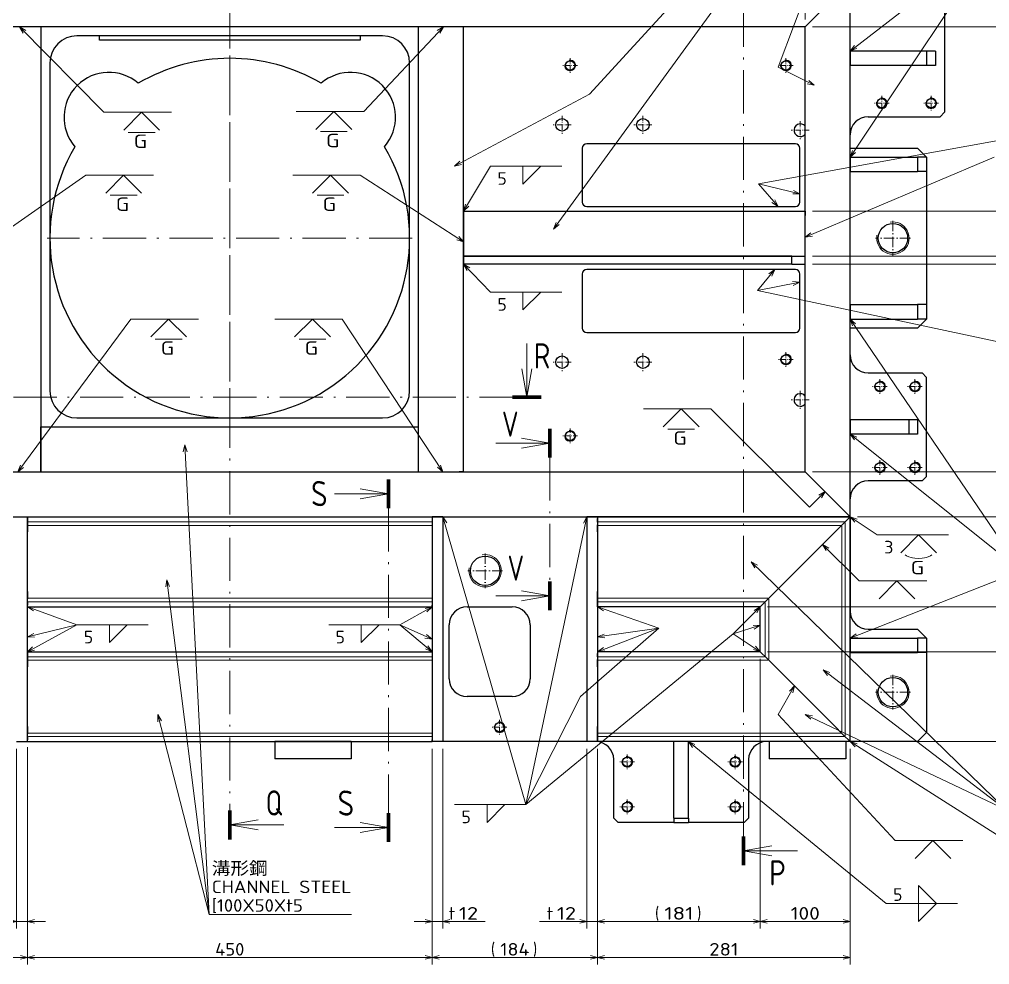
# Model space of a CAD drawing. Extents: x 0 to 1248, y -10 to 833.
# Drawn here: x 552 to 821.7, y 390.6 to 653.4 of the extents above; entities that cross this region are included whole.
import ezdxf
from ezdxf.enums import TextEntityAlignment as Align

# ---------------------------------------------------------------- set-up
doc = ezdxf.new("R2010")
doc.units = 0
doc.linetypes.add('DASHDOT', pattern=[18.5, 12, -3, 0.5, -3])
doc.layers.get('0').update_dxf_attribs({"lineweight": 13})
doc.styles.get("Standard").update_dxf_attribs({"font": 'isocp.shx'})
doc.dimstyles.get("Standard").update_dxf_attribs({"dimtxt": 2.5, "dimasz": 2.5, "dimexe": 1.25, "dimexo": 0.625, "dimtad": 1, "dimcen": 2.5, "dimadec": 0, "dimazin": 0, "dimtfac": 1, "dimtmove": 0, "dimatfit": 0, "dimfxl": 1, "dimarcsym": 0})

# ---------------------------------------------------------------- blocks, each defined once
blk = doc.blocks.new('*D9')
at = {"color": 7, "lineweight": 13}
for p, q in [((809.954529, 663.839461), (862.454529, 663.839461)), ((860.454529, 651.339461), (860.454529, 663.839461)), ((772.454529, 651.339461), (862.454529, 651.339461))]:
    blk.add_line(p, q, dxfattribs=at)
for points in [[(860.972168, 661.907607), (860.454529, 663.839461), (859.93689, 661.907607)], [(859.93689, 653.271312), (860.454529, 651.339461), (860.972168, 653.271312)]]:
    blk.add_lwpolyline(points, dxfattribs=at)
at = {"color": 7, "lineweight": 13, "width": 0.868247}
blk.add_text('50', height=3.5, rotation=90, dxfattribs=at).set_placement((859.954529, 654.912368), (859.954529, 660.266555), align=Align.FIT)
blk = doc.blocks.new('*D10')
at = {"color": 7, "lineweight": 13}
for p, q in [((772.454529, 651.339461), (862.454529, 651.339461)), ((860.454529, 527.589461), (860.454529, 651.339461)), ((772.454529, 527.589461), (862.454529, 527.589461))]:
    blk.add_line(p, q, dxfattribs=at)
for points in [[(860.972168, 649.407611), (860.454529, 651.339461), (859.93689, 649.407611)], [(859.93689, 529.521312), (860.454529, 527.589461), (860.972168, 529.521312)]]:
    blk.add_lwpolyline(points, dxfattribs=at)
for s, p in [(')', (859.954529, 594.523854)), ('(', (859.954529, 582.827033))]:
    blk.add_text(s, height=3.5, rotation=90.000003, dxfattribs=at).set_placement(p)
at = {"color": 7, "lineweight": 13, "width": 0.854609}
blk.add_text('495', height=3.5, rotation=90, dxfattribs=at).set_placement((859.954529, 585.405068), (859.954529, 593.523854), align=Align.FIT)
blk = doc.blocks.new('*D11')
at = {"color": 7, "lineweight": 13}
for p, q in [((772.454529, 527.589461), (862.454529, 527.589461)), ((860.454529, 515.089461), (860.454529, 527.589461)), ((784.954529, 515.089461), (862.454529, 515.089461))]:
    blk.add_line(p, q, dxfattribs=at)
for points in [[(860.972168, 525.657607), (860.454529, 527.589461), (859.93689, 525.657607)], [(859.93689, 517.021316), (860.454529, 515.089461), (860.972168, 517.021316)]]:
    blk.add_lwpolyline(points, dxfattribs=at)
at = {"color": 7, "lineweight": 13, "width": 0.868247}
blk.add_text('50', height=3.5, rotation=90, dxfattribs=at).set_placement((859.954529, 518.662368), (859.954529, 524.016555), align=Align.FIT)
blk = doc.blocks.new('*D12')
at = {"color": 7, "lineweight": 13}
for p, q in [((784.954529, 515.089461), (862.454529, 515.089461)), ((860.454529, 490.089461), (860.454529, 515.089461)), ((759.954529, 490.089461), (862.454529, 490.089461))]:
    blk.add_line(p, q, dxfattribs=at)
for points in [[(860.972168, 513.157607), (860.454529, 515.089461), (859.93689, 513.157607)], [(859.93689, 492.021316), (860.454529, 490.089461), (860.972168, 492.021316)]]:
    blk.add_lwpolyline(points, dxfattribs=at)
at = {"color": 7, "lineweight": 13, "width": 0.854609}
blk.add_text('100', height=3.5, rotation=90, dxfattribs=at).set_placement((859.954529, 498.530066), (859.954529, 506.648856), align=Align.FIT)
blk = doc.blocks.new('*D13')
at = {"color": 7, "lineweight": 13}
for p, q in [((860.454529, 472.589461), (860.454529, 495.089461)), ((759.954529, 490.089461), (862.454529, 490.089461)), ((759.954529, 477.589461), (862.454529, 477.589461))]:
    blk.add_line(p, q, dxfattribs=at)
for points in [[(859.93689, 492.021316), (860.454529, 490.089461), (860.972168, 492.021316)], [(860.972168, 475.657607), (860.454529, 477.589461), (859.93689, 475.657607)]]:
    blk.add_lwpolyline(points, dxfattribs=at)
for s, p in [(')', (859.954529, 487.620254)), ('(', (859.954529, 478.688033))]:
    blk.add_text(s, height=3.5, rotation=90.000003, dxfattribs=at).set_placement(p)
at = {"color": 7, "lineweight": 13, "width": 0.868247}
blk.add_text('50', height=3.5, rotation=90, dxfattribs=at).set_placement((859.954529, 481.266067), (859.954529, 486.620254), align=Align.FIT)
blk = doc.blocks.new('*D14')
at = {"color": 7, "lineweight": 13}
for p, q in [((759.954529, 477.589461), (862.454529, 477.589461)), ((860.454529, 452.589461), (860.454529, 477.589461)), ((784.954529, 452.589461), (862.454529, 452.589461))]:
    blk.add_line(p, q, dxfattribs=at)
for points in [[(860.972168, 475.657607), (860.454529, 477.589461), (859.93689, 475.657607)], [(859.93689, 454.521316), (860.454529, 452.589461), (860.972168, 454.521316)]]:
    blk.add_lwpolyline(points, dxfattribs=at)
at = {"color": 7, "lineweight": 13, "width": 0.854609}
blk.add_text('100', height=3.5, rotation=90, dxfattribs=at).set_placement((859.954529, 461.030074), (859.954529, 469.148856), align=Align.FIT)
blk = doc.blocks.new('*D16')
at = {"color": 7, "lineweight": 13}
for p, q in [((450.454529, 653.339461), (450.454529, 784.589461)), ((450.454529, 782.589461), (770.454529, 782.589461)), ((770.454529, 653.339461), (770.454529, 784.589461))]:
    blk.add_line(p, q, dxfattribs=at)
for points in [[(452.386383, 783.1071), (450.454529, 782.589461), (452.386383, 782.071822)], [(768.522675, 782.071822), (770.454529, 782.589461), (768.522675, 783.1071)]]:
    blk.add_lwpolyline(points, dxfattribs=at)
for s, p in [('(', (602.434804, 783.089461)), (')', (616.896219, 783.089461))]:
    blk.add_text(s, height=3.5, dxfattribs=at).set_placement(p)
at = {"color": 7, "lineweight": 13, "width": 0.848056}
blk.add_text('1280', height=3.5, dxfattribs=at).set_placement((605.012838, 783.089461), (615.896219, 783.089461), align=Align.FIT)
blk = doc.blocks.new('*D17')
at = {"color": 7, "lineweight": 13}
for p, q in [((770.454529, 653.339461), (770.454529, 784.589461)), ((770.454529, 782.589461), (782.954529, 782.589461)), ((782.954529, 665.839461), (782.954529, 784.589461))]:
    blk.add_line(p, q, dxfattribs=at)
for points in [[(772.386383, 783.1071), (770.454529, 782.589461), (772.386383, 782.071822)], [(781.022675, 782.071822), (782.954529, 782.589461), (781.022675, 783.1071)]]:
    blk.add_lwpolyline(points, dxfattribs=at)
at = {"color": 7, "lineweight": 13, "width": 0.868247}
blk.add_text('50', height=3.5, dxfattribs=at).set_placement((774.027435, 783.089461), (779.381622, 783.089461), align=Align.FIT)
blk = doc.blocks.new('*D18')
at = {"color": 7, "lineweight": 13}
for p, q in [((784.954529, 663.839461), (852.454529, 663.839461)), ((850.454529, 600.089461), (850.454529, 663.839461)), ((772.454529, 600.089461), (852.454529, 600.089461))]:
    blk.add_line(p, q, dxfattribs=at)
for points in [[(850.972168, 661.907607), (850.454529, 663.839461), (849.93689, 661.907607)], [(849.93689, 602.021313), (850.454529, 600.089461), (850.972168, 602.021313)]]:
    blk.add_lwpolyline(points, dxfattribs=at)
for s, p in [(')', (849.954529, 640.130179)), ('(', (849.954529, 628.433356))]:
    blk.add_text(s, height=3.5, rotation=90.000003, dxfattribs=at).set_placement(p)
at = {"color": 7, "lineweight": 13, "width": 0.854609}
blk.add_text('255', height=3.5, rotation=90, dxfattribs=at).set_placement((849.954529, 631.01139), (849.954529, 639.130179), align=Align.FIT)
blk = doc.blocks.new('*D19')
at = {"color": 7, "lineweight": 13}
for p, q in [((772.454529, 600.089461), (852.454529, 600.089461)), ((850.454529, 587.589461), (850.454529, 600.089461)), ((772.454529, 587.589461), (852.454529, 587.589461))]:
    blk.add_line(p, q, dxfattribs=at)
for points in [[(850.972168, 598.157609), (850.454529, 600.089461), (849.93689, 598.157609)], [(849.93689, 589.521313), (850.454529, 587.589461), (850.972168, 589.521313)]]:
    blk.add_lwpolyline(points, dxfattribs=at)
at = {"color": 7, "lineweight": 13, "width": 0.868247}
blk.add_text('50', height=3.5, rotation=90, dxfattribs=at).set_placement((849.954529, 591.162366), (849.954529, 596.516557), align=Align.FIT)
blk = doc.blocks.new('*D20')
at = {"color": 7, "lineweight": 13}
for p, q in [((772.454529, 587.589461), (852.454529, 587.589461)), ((850.454529, 515.089461), (850.454529, 587.589461)), ((784.954529, 515.089461), (852.454529, 515.089461))]:
    blk.add_line(p, q, dxfattribs=at)
for points in [[(850.972168, 585.657609), (850.454529, 587.589461), (849.93689, 585.657609)], [(849.93689, 517.021316), (850.454529, 515.089461), (850.972168, 517.021316)]]:
    blk.add_lwpolyline(points, dxfattribs=at)
at = {"color": 7, "lineweight": 13, "width": 0.854609}
blk.add_text('290', height=3.5, rotation=90, dxfattribs=at).set_placement((849.954529, 547.280066), (849.954529, 555.398856), align=Align.FIT)
blk = doc.blocks.new('*D21')
at = {"color": 7, "lineweight": 13}
for p, q in [((840.454529, 574.885598), (840.454529, 592.589461)), ((772.454529, 587.589461), (842.454529, 587.589461)), ((772.454529, 585.339461), (842.454529, 585.339461))]:
    blk.add_line(p, q, dxfattribs=at)
for points in [[(839.93689, 589.521313), (840.454529, 587.589461), (840.972168, 589.521313)], [(840.972168, 583.40761), (840.454529, 585.339461), (839.93689, 583.40761)]]:
    blk.add_lwpolyline(points, dxfattribs=at)
for s, width, p, p2 in [('9', 0.971098, (839.954529, 579.706407), (839.954529, 582.296002)), ('t', 1.092485, (839.954529, 576.885598), (839.954529, 578.706407))]:
    blk.add_text(s, height=3.5, rotation=90, dxfattribs=dict(at, width=width)).set_placement(p, p2, align=Align.FIT)
blk = doc.blocks.new('*D27')
at = {"color": 7, "lineweight": 13}
for p, q in [((508.204529, 450.589461), (508.204529, 390.589461)), ((554.204529, 450.589461), (554.204529, 390.589461)), ((508.204529, 392.589461), (554.204529, 392.589461))]:
    blk.add_line(p, q, dxfattribs=at)
for points in [[(510.136383, 393.1071), (508.204529, 392.589461), (510.136383, 392.071822)], [(552.272678, 392.071822), (554.204529, 392.589461), (552.272678, 393.1071)]]:
    blk.add_lwpolyline(points, dxfattribs=at)
at = {"color": 7, "lineweight": 13, "width": 0.839875}
blk.add_text('184', height=3.5, dxfattribs=at).set_placement((527.145134, 393.089461), (535.263924, 393.089461), align=Align.FIT)
blk = doc.blocks.new('*D28')
at = {"color": 7, "lineweight": 13}
for p, q in [((554.204529, 450.589461), (554.204529, 390.589461)), ((666.704529, 450.589461), (666.704529, 390.589461)), ((554.204529, 392.589461), (666.704529, 392.589461))]:
    blk.add_line(p, q, dxfattribs=at)
for points in [[(556.136379, 393.1071), (554.204529, 392.589461), (556.136379, 392.071822)], [(664.772678, 392.071822), (666.704529, 392.589461), (664.772678, 393.1071)]]:
    blk.add_lwpolyline(points, dxfattribs=at)
at = {"color": 7, "lineweight": 13, "width": 0.854609}
blk.add_text('450', height=3.5, dxfattribs=at).set_placement((606.395136, 393.089461), (614.513922, 393.089461), align=Align.FIT)
blk = doc.blocks.new('*D29')
at = {"color": 7, "lineweight": 13}
for p, q in [((666.704529, 450.589461), (666.704529, 390.589461)), ((712.704529, 450.589461), (712.704529, 390.589461)), ((666.704529, 392.589461), (712.704529, 392.589461))]:
    blk.add_line(p, q, dxfattribs=at)
for points in [[(668.636379, 393.1071), (666.704529, 392.589461), (668.636379, 392.071822)], [(710.772675, 392.071822), (712.704529, 392.589461), (710.772675, 393.1071)]]:
    blk.add_lwpolyline(points, dxfattribs=at)
for s, p in [('(', (683.067101, 393.089461)), (')', (694.763924, 393.089461))]:
    blk.add_text(s, height=3.5, dxfattribs=at).set_placement(p)
at = {"color": 7, "lineweight": 13, "width": 0.839875}
blk.add_text('184', height=3.5, dxfattribs=at).set_placement((685.645134, 393.089461), (693.763924, 393.089461), align=Align.FIT)
blk = doc.blocks.new('*D30')
at = {"color": 7, "lineweight": 13}
for p, q in [((712.704529, 450.589461), (712.704529, 390.589461)), ((782.954529, 450.589461), (782.954529, 390.589461)), ((712.704529, 392.589461), (782.954529, 392.589461))]:
    blk.add_line(p, q, dxfattribs=at)
for points in [[(714.636383, 393.1071), (712.704529, 392.589461), (714.636383, 392.071822)], [(781.022675, 392.071822), (782.954529, 392.589461), (781.022675, 393.1071)]]:
    blk.add_lwpolyline(points, dxfattribs=at)
at = {"color": 7, "lineweight": 13, "width": 0.95515}
blk.add_text('281', height=3.5, dxfattribs=at).set_placement((743.770142, 393.089461), (751.888916, 393.089461), align=Align.FIT)
blk = doc.blocks.new('*D33')
at = {"color": 7, "lineweight": 13}
for p, q in [((757.954529, 475.589461), (757.954529, 400.589461)), ((782.954529, 450.589461), (782.954529, 400.589461)), ((757.954529, 402.589461), (782.954529, 402.589461))]:
    blk.add_line(p, q, dxfattribs=at)
for points in [[(759.886383, 403.1071), (757.954529, 402.589461), (759.886383, 402.071822)], [(781.022675, 402.071822), (782.954529, 402.589461), (781.022675, 403.1071)]]:
    blk.add_lwpolyline(points, dxfattribs=at)
at = {"color": 7, "lineweight": 13, "width": 0.854608}
blk.add_text('100', height=3.5, dxfattribs=at).set_placement((766.395142, 403.089461), (774.513916, 403.089461), align=Align.FIT)
blk = doc.blocks.new('*D34')
at = {"color": 7, "lineweight": 13}
for p, q in [((757.954529, 475.589461), (757.954529, 400.589461)), ((712.704529, 450.589461), (712.704529, 400.589461)), ((712.704529, 402.589461), (757.954529, 402.589461))]:
    blk.add_line(p, q, dxfattribs=at)
for points in [[(714.636383, 403.1071), (712.704529, 402.589461), (714.636383, 402.071822)], [(756.022675, 402.071822), (757.954529, 402.589461), (756.022675, 403.1071)]]:
    blk.add_lwpolyline(points, dxfattribs=at)
for s, p in [('(', (728.692101, 403.089461)), (')', (740.388916, 403.089461))]:
    blk.add_text(s, height=3.5, dxfattribs=at).set_placement(p)
at = {"color": 7, "lineweight": 13, "width": 0.955151}
blk.add_text('181', height=3.5, dxfattribs=at).set_placement((731.270134, 403.089461), (739.388916, 403.089461), align=Align.FIT)
blk = doc.blocks.new('*D36')
at = {"color": 7, "lineweight": 13}
for p, q in [((551.204529, 450.589461), (551.204529, 400.589461)), ((554.204529, 451.055999), (554.204529, 400.589461)), ((537.454048, 402.589461), (559.204529, 402.589461))]:
    blk.add_line(p, q, dxfattribs=at)
for points in [[(549.272678, 402.071822), (551.204529, 402.589461), (549.272678, 403.1071)], [(556.136379, 403.1071), (554.204529, 402.589461), (556.136379, 402.071822)]]:
    blk.add_lwpolyline(points, dxfattribs=at)
for s, width, p, p2 in [('t', 1.09249, (539.454048, 403.089461), (541.274864, 403.089461)), ('12', 0.868247, (542.274857, 403.089461), (547.629044, 403.089461))]:
    blk.add_text(s, height=3.5, dxfattribs=dict(at, width=width)).set_placement(p, p2, align=Align.FIT)
blk = doc.blocks.new('*D37')
at = {"color": 7, "lineweight": 13}
for p, q in [((666.704529, 450.589461), (666.704529, 400.589461)), ((669.704529, 450.589461), (669.704529, 400.589461)), ((661.704529, 402.589461), (681.492722, 402.589461))]:
    blk.add_line(p, q, dxfattribs=at)
for points in [[(664.772678, 402.071822), (666.704529, 402.589461), (664.772678, 403.1071)], [(671.636379, 403.1071), (669.704529, 402.589461), (671.636379, 402.071822)]]:
    blk.add_lwpolyline(points, dxfattribs=at)
for s, width, p, p2 in [('t', 1.092485, (671.317722, 403.089461), (673.138531, 403.089461)), ('12', 0.868247, (674.138535, 403.089461), (679.492722, 403.089461))]:
    blk.add_text(s, height=3.5, dxfattribs=dict(at, width=width)).set_placement(p, p2, align=Align.FIT)
blk = doc.blocks.new('*D38')
at = {"color": 7, "lineweight": 13}
for p, q in [((709.704529, 450.589461), (709.704529, 400.589461)), ((712.704529, 450.589461), (712.704529, 400.589461)), ((696.555122, 402.589461), (717.704529, 402.589461))]:
    blk.add_line(p, q, dxfattribs=at)
for points in [[(707.772675, 402.071822), (709.704529, 402.589461), (707.772675, 403.1071)], [(714.636383, 403.1071), (712.704529, 402.589461), (714.636383, 402.071822)]]:
    blk.add_lwpolyline(points, dxfattribs=at)
for s, width, p, p2 in [('t', 1.09249, (698.555122, 403.089461), (700.375938, 403.089461)), ('12', 0.868247, (701.375931, 403.089461), (706.730118, 403.089461))]:
    blk.add_text(s, height=3.5, dxfattribs=dict(at, width=width)).set_placement(p, p2, align=Align.FIT)

msp = doc.modelspace()

# ---------------------------------------------------------------- linework, layer by layer
at = {"color": 7, "linetype": 'DASHDOT', "lineweight": 13}
for p, q in [((610.4545, 694.2651), (610.4545, 433.4154)), ((753.3231, 694.7618), (753.3231, 426.224)), ((610.4545, 643.3395), (610.4545, 541.8395)), ((661.2045, 592.5895), (559.7045, 592.5895)), ((531.8513, 548.3235), (689.0163, 548.3235)), ((699.4163, 531.6047), (699.4163, 497.1253)), ((654.5948, 517.4727), (654.5948, 432.6829))]:
    msp.add_line(p, q, dxfattribs=at)
at = {"color": 7, "lineweight": 13}
for p, q in [((782.9545, 644.5895), (823.3387, 675.7966)), ((782.9545, 615.0895), (823.3387, 675.7966)), ((551.9856, 651.3395), (575.4545, 627.5895)), ((669.8401, 651.3395), (647.6842, 627.7991)), ((575.4545, 627.5895), (594.2362, 627.5895)), ((628.9025, 627.7991), (647.6842, 627.7991)), ((770.4545, 592.8134), (822.9545, 615.0895)), ((675.4545, 600.0895), (682.9545, 612.5895)), ((682.9545, 612.5895), (702.7477, 612.5895)), ((545.4545, 592.6387), (570.4545, 610.0895)), ((570.4545, 610.0895), (589.2362, 610.0895)), ((627.9545, 610.0895), (646.7362, 610.0895)), ((675.4545, 591.5416), (646.7362, 610.0895)), ((762.8957, 601.3395), (757.4538, 607.7112)), ((675.4545, 585.3395), (682.9545, 577.5895)), ((768.9545, 580.3733), (757.1865, 577.9891)), ((682.9545, 577.5895), (702.7477, 577.5895)), ((551.5162, 527.5895), (582.9545, 570.0895)), ((582.9545, 570.0895), (601.7362, 570.0895)), ((622.9545, 570.0895), (641.7362, 570.0895)), ((669.7009, 527.5895), (641.7362, 570.0895)), ((782.9545, 570.0895), (830.4545, 500.0895)), ((693.0163, 548.3235), (693.0163, 563.3235)), ((725.4545, 545.0895), (744.2362, 545.0895)), ((782.9545, 538.0895), (830.4545, 500.0895)), ((699.4163, 535.6047), (684.4163, 535.6047)), ((654.5948, 521.4727), (639.5948, 521.4727)), ((554.4545, 513.7066), (666.7045, 513.7066)), ((554.4545, 512.7223), (666.7045, 512.7223)), ((669.7321, 515.0895), (692.7477, 435.0895)), ((709.7393, 515.0895), (692.7477, 435.0895)), ((781.3217, 513.7066), (712.9545, 513.7066)), ((780.3374, 512.7223), (712.9545, 512.7223)), ((781.5717, 454.2223), (781.5717, 513.4566)), ((782.9545, 515.0895), (790.4545, 510.0895)), ((780.5874, 455.2066), (780.5874, 512.4723)), ((790.4545, 510.0895), (810.2477, 510.0895)), ((775.2883, 507.4232), (785.4545, 497.2569)), ((782.9545, 481.3545), (830.4545, 500.0895)), ((785.4545, 497.2569), (804.2362, 497.2569)), ((554.4545, 492.4566), (666.7045, 492.4566)), ((554.4545, 491.4723), (666.7045, 491.4723)), ((699.4163, 493.1253), (684.4163, 493.1253)), ((760.0717, 492.4566), (712.9545, 492.4566)), ((759.0874, 491.4723), (712.9545, 491.4723)), ((759.3374, 476.4566), (759.3374, 491.2223)), ((760.3217, 475.4723), (760.3217, 492.2066)), ((554.2045, 490.0895), (567.9545, 485.0895)), ((666.7045, 490.0895), (657.7477, 485.0895)), ((757.9545, 490.0895), (750.4545, 482.5895)), ((554.2045, 477.5895), (567.9545, 485.0895)), ((554.2045, 481.7123), (567.9545, 485.0895)), ((567.9545, 485.0895), (587.7477, 485.0895)), ((637.9545, 485.0895), (657.7477, 485.0895)), ((666.7045, 477.5895), (657.7477, 485.0895)), ((666.7045, 481.0754), (657.7477, 485.0895)), ((712.7045, 477.5895), (729.7247, 484.1119)), ((712.7045, 481.6848), (729.7247, 484.1119)), ((757.9545, 477.5895), (750.4545, 482.5895)), ((554.4545, 476.2066), (666.7045, 476.2066)), ((554.4545, 475.2223), (666.7045, 475.2223)), ((759.0874, 476.2066), (712.9545, 476.2066)), ((760.0717, 475.2223), (712.9545, 475.2223)), ((554.4545, 454.9566), (666.7045, 454.9566)), ((554.4545, 453.9723), (666.7045, 453.9723)), ((780.3374, 454.9566), (712.9545, 454.9566)), ((781.3217, 453.9723), (712.9545, 453.9723)), ((737.9545, 452.5895), (792.9545, 407.5895)), ((782.9545, 452.5895), (837.9545, 417.5895)), ((672.9545, 435.0895), (692.7477, 435.0895)), ((610.4545, 429.4154), (625.4545, 429.4154)), ((654.5948, 428.6829), (639.5948, 428.6829)), ((795.4545, 425.0895), (814.2362, 425.0895)), ((753.3231, 422.224), (768.3231, 422.224)), ((792.9545, 407.5895), (812.7477, 407.5895))]:
    msp.add_line(p, q, dxfattribs=at)
at = {"color": 7, "lineweight": 25}
for p, q in [((782.9545, 663.8395), (770.4545, 651.3395)), ((782.9545, 663.8395), (770.4545, 651.3395)), ((782.9545, 515.0895), (782.9545, 663.8395)), ((809.2045, 662.5895), (809.2045, 627.5895)), ((770.4545, 651.3395), (450.4545, 651.3395)), ((557.9545, 651.3395), (546.7045, 651.3395)), ((557.9545, 651.3395), (557.9545, 527.5895)), ((662.9545, 527.5895), (662.9545, 651.3395)), ((674.2045, 651.3395), (662.9545, 651.3395)), ((675.4545, 651.3395), (674.2045, 651.3395)), ((675.4545, 527.5895), (675.4545, 651.3395)), ((770.4545, 527.5895), (770.4545, 651.3395)), ((652.9545, 648.8395), (567.9545, 648.8395)), ((574.2045, 647.5895), (574.2045, 648.8394)), ((646.7045, 647.5895), (574.2045, 647.5895)), ((646.7045, 648.8394), (646.7045, 647.5895)), ((782.9545, 644.5895), (782.9545, 640.5895)), ((804.2045, 644.5895), (782.9545, 644.5895)), ((804.2045, 644.5895), (804.2045, 640.5895)), ((806.7045, 644.5895), (804.2045, 644.5895)), ((806.7045, 644.5895), (806.7045, 640.5895)), ((560.4545, 641.3395), (560.4545, 550.0895)), ((660.4545, 550.0895), (660.4545, 641.3395)), ((804.2045, 640.5895), (782.9545, 640.5895)), ((806.7045, 640.5895), (804.2045, 640.5895)), ((787.9545, 626.3395), (807.9545, 626.3395)), ((809.2045, 627.5895), (807.9545, 626.3395)), ((782.9545, 617.5895), (782.9545, 621.3395)), ((767.7045, 618.8395), (709.7045, 618.8395)), ((708.4545, 617.5895), (708.4545, 602.5895)), ((768.9545, 602.5895), (768.9545, 617.5895)), ((782.9545, 615.0895), (782.9545, 617.5895)), ((782.9545, 617.5895), (801.7045, 617.5895)), ((782.9545, 615.0895), (782.9545, 611.0895)), ((782.9545, 615.0895), (801.7045, 615.0895)), ((804.2045, 615.0895), (801.7045, 617.5895)), ((801.7045, 615.0895), (801.7045, 611.0895)), ((804.2045, 615.0895), (801.7045, 615.0895)), ((804.2045, 615.0895), (804.2045, 611.0895)), ((804.2045, 615.0895), (804.2045, 570.0895)), ((782.9545, 611.0895), (801.7045, 611.0895)), ((782.9545, 574.0895), (782.9545, 611.0895)), ((804.2045, 611.0895), (801.7045, 611.0895)), ((675.4545, 600.0895), (675.4545, 587.5895)), ((675.4545, 600.0895), (770.4545, 600.0895)), ((709.7045, 601.3395), (767.7045, 601.3395)), ((770.4545, 600.0895), (770.4545, 598.8395)), ((770.4545, 587.5895), (770.4545, 598.8395)), ((675.4545, 587.5895), (770.4545, 587.5895)), ((766.7045, 587.5895), (675.4545, 587.5895)), ((675.4545, 587.5895), (675.4545, 585.3395)), ((766.7045, 585.3395), (675.4545, 585.3395)), ((766.7045, 585.3395), (766.7045, 587.5895)), ((766.7045, 585.3395), (770.4545, 585.3395)), ((767.7045, 583.8395), (709.7045, 583.8395)), ((708.4545, 582.5895), (708.4545, 567.5895)), ((768.9545, 567.5895), (768.9545, 582.5895)), ((782.9545, 574.0895), (782.9545, 570.0895)), ((782.9545, 574.0895), (801.7045, 574.0895)), ((801.7045, 574.0895), (801.7045, 570.0895)), ((804.2045, 574.0895), (801.7045, 574.0895)), ((804.2045, 574.0895), (804.2045, 570.0895)), ((782.9545, 570.0895), (801.7045, 570.0895)), ((782.9545, 567.5895), (782.9545, 570.0895)), ((804.2045, 570.0895), (801.7045, 570.0895)), ((801.7045, 567.5895), (804.2045, 570.0895)), ((782.9545, 560.0895), (782.9545, 567.5895)), ((801.7045, 567.5895), (782.9545, 567.5895)), ((709.7045, 566.3395), (767.7045, 566.3395)), ((787.9545, 555.0895), (802.9545, 555.0895)), ((804.2045, 553.8395), (802.9545, 555.0895)), ((804.2045, 526.3395), (804.2045, 553.8395)), ((567.9545, 542.5895), (652.9545, 542.5895)), ((557.9545, 528.8395), (557.9545, 540.0895)), ((557.9545, 540.0895), (662.9545, 540.0895)), ((662.9545, 528.8395), (662.9545, 540.0895)), ((782.9545, 542.0895), (782.9545, 538.0895)), ((799.2045, 542.0895), (782.9545, 542.0895)), ((799.2045, 542.0895), (799.2045, 538.0895)), ((801.7045, 542.0895), (799.2045, 542.0895)), ((801.7045, 542.0895), (801.7045, 538.0895)), ((799.2045, 538.0895), (782.9545, 538.0895)), ((801.7045, 538.0895), (799.2045, 538.0895)), ((557.9545, 527.5895), (557.9545, 528.8395)), ((662.9545, 527.5895), (662.9545, 528.8395)), ((450.4545, 527.5895), (770.4545, 527.5895)), ((546.7045, 527.5895), (557.9545, 527.5895)), ((557.9545, 527.5895), (662.9545, 527.5895)), ((662.9545, 527.5895), (674.2045, 527.5895)), ((675.4545, 527.5895), (674.2045, 527.5895)), ((782.9545, 515.0895), (770.4545, 527.5895)), ((782.9545, 515.0895), (770.4545, 527.5895)), ((802.9545, 525.0895), (804.2045, 526.3395)), ((802.9545, 525.0895), (787.9545, 525.0895)), ((782.9545, 515.0895), (782.9545, 520.0895)), ((437.9545, 515.0895), (782.9545, 515.0895)), ((551.2045, 515.0895), (554.2045, 515.0895)), ((554.2045, 452.5895), (554.2045, 515.0895)), ((554.2045, 515.0895), (666.7045, 515.0895)), ((554.2045, 515.0895), (554.2045, 514.6229)), ((554.2045, 514.6229), (554.2045, 513.6267)), ((554.2045, 513.6267), (554.2045, 512.8821)), ((554.2045, 512.8821), (554.2045, 510.8897)), ((669.7045, 515.0895), (666.7045, 515.0895)), ((666.7045, 515.0895), (666.7045, 452.5895)), ((666.7045, 515.0895), (666.7045, 514.6229)), ((669.7045, 515.0895), (669.7045, 452.5895)), ((712.7045, 515.0895), (709.7045, 515.0895)), ((709.7045, 515.0895), (709.7045, 452.5895)), ((712.7045, 515.0895), (712.7045, 452.5895)), ((782.9545, 515.0895), (712.7045, 515.0895)), ((712.7045, 515.0895), (712.7045, 514.6229)), ((712.7045, 513.6267), (712.7045, 514.6229)), ((712.7045, 513.6267), (712.7045, 512.8821)), ((712.7045, 510.8897), (712.7045, 512.8821)), ((780.7471, 512.8821), (778.7547, 510.8897)), ((780.7471, 512.8821), (778.7547, 510.8897)), ((781.4918, 513.6267), (780.7471, 512.8821)), ((781.4918, 513.6267), (780.7471, 512.8821)), ((781.4918, 513.6267), (782.488, 514.6229)), ((781.4918, 513.6267), (782.488, 514.6229)), ((782.9545, 515.0895), (782.488, 514.6229)), ((782.9545, 515.0895), (782.488, 514.6229)), ((782.9545, 515.0895), (782.9545, 488.8395)), ((782.9545, 452.5895), (782.9545, 515.0895)), ((554.2045, 494.2892), (554.2045, 510.8897)), ((712.7045, 510.8897), (712.7045, 494.2892)), ((778.7547, 510.8897), (762.1543, 494.2892)), ((778.7547, 510.8897), (762.1543, 494.2892)), ((554.2045, 494.2892), (554.2045, 492.2969)), ((712.7045, 492.2969), (712.7045, 494.2892)), ((760.1619, 492.2969), (762.1543, 494.2892)), ((760.1619, 492.2969), (762.1543, 494.2892)), ((554.2045, 491.5522), (554.2045, 492.2969)), ((554.2045, 491.5522), (554.2045, 490.556)), ((712.7045, 491.5522), (712.7045, 492.2969)), ((712.7045, 490.556), (712.7045, 491.5522)), ((759.4173, 491.5522), (758.4211, 490.556)), ((759.4173, 491.5522), (758.4211, 490.556)), ((759.4173, 491.5522), (760.1619, 492.2969)), ((759.4173, 491.5522), (760.1619, 492.2969)), ((554.2045, 490.0895), (554.2045, 490.556)), ((554.2045, 490.0895), (666.7045, 490.0895)), ((666.7045, 490.0895), (666.7045, 490.556)), ((676.4545, 490.0895), (688.9545, 490.0895)), ((712.7045, 490.0895), (712.7045, 490.556)), ((757.9545, 490.0895), (712.7045, 490.0895)), ((758.4211, 490.556), (757.9545, 490.0895)), ((758.4211, 490.556), (757.9545, 490.0895)), ((757.9545, 477.5895), (757.9545, 490.0895)), ((671.4545, 470.0895), (671.4545, 485.0895)), ((693.9545, 485.0895), (693.9545, 470.0895)), ((787.9545, 483.8395), (801.7045, 483.8395)), ((804.2045, 481.3395), (801.7045, 483.8395)), ((782.9545, 481.3395), (782.9545, 477.3395)), ((782.9545, 481.3395), (801.7045, 481.3395)), ((801.7045, 481.3395), (801.7045, 477.3395)), ((804.2045, 481.3395), (801.7045, 481.3395)), ((804.2045, 481.3395), (804.2045, 455.0895)), ((804.2045, 481.3395), (804.2045, 477.3395)), ((554.2045, 477.5895), (666.7045, 477.5895)), ((554.2045, 477.5895), (554.2045, 477.1229)), ((666.7045, 477.5895), (666.7045, 477.1229)), ((757.9545, 477.5895), (712.7045, 477.5895)), ((712.7045, 477.5895), (712.7045, 477.1229)), ((758.4211, 477.1229), (757.9545, 477.5895)), ((758.4211, 477.1229), (757.9545, 477.5895)), ((554.2045, 477.1229), (554.2045, 476.1267)), ((554.2045, 476.1267), (554.2045, 475.3821)), ((554.2045, 475.3821), (554.2045, 473.3897)), ((712.7045, 476.1267), (712.7045, 477.1229)), ((712.7045, 476.1267), (712.7045, 475.3821)), ((712.7045, 473.3897), (712.7045, 475.3821)), ((759.4173, 476.1267), (758.4211, 477.1229)), ((759.4173, 476.1267), (758.4211, 477.1229)), ((759.4173, 476.1267), (760.1619, 475.3821)), ((759.4173, 476.1267), (760.1619, 475.3821)), ((760.1619, 475.3821), (762.1543, 473.3897)), ((760.1619, 475.3821), (762.1543, 473.3897)), ((782.9545, 477.3395), (801.7045, 477.3395)), ((804.2045, 477.3395), (801.7045, 477.3395)), ((554.2045, 456.7892), (554.2045, 473.3897)), ((712.7045, 473.3897), (712.7045, 456.7892)), ((778.7547, 456.7892), (762.1543, 473.3897)), ((762.1543, 473.3897), (778.7547, 456.7892)), ((688.9545, 465.0895), (676.4545, 465.0895)), ((554.2045, 456.7892), (554.2045, 454.7969)), ((712.7045, 454.7969), (712.7045, 456.7892)), ((780.7471, 454.7969), (778.7547, 456.7892)), ((780.7471, 454.7969), (778.7547, 456.7892)), ((554.2045, 454.0522), (554.2045, 454.7969)), ((554.2045, 454.0522), (554.2045, 453.056)), ((712.7045, 454.0522), (712.7045, 454.7969)), ((712.7045, 453.056), (712.7045, 454.0522)), ((781.4918, 454.0522), (780.7471, 454.7969)), ((781.4918, 454.0522), (780.7471, 454.7969)), ((781.4918, 454.0522), (782.488, 453.056)), ((781.4918, 454.0522), (782.488, 453.056)), ((804.2045, 455.0895), (801.7045, 452.5895)), ((551.2045, 452.5895), (554.2045, 452.5895)), ((554.2045, 452.5895), (554.2045, 453.056)), ((554.2045, 452.5895), (666.7045, 452.5895)), ((644.2045, 452.5895), (622.9545, 452.5895)), ((622.9545, 452.5895), (622.9545, 447.8395)), ((644.2045, 452.5895), (644.2045, 447.8395)), ((666.7045, 452.5895), (666.7045, 453.056)), ((669.7045, 452.5895), (666.7045, 452.5895)), ((709.7045, 452.5895), (669.7045, 452.5895)), ((712.7045, 452.5895), (709.7045, 452.5895)), ((712.7045, 452.5895), (712.7045, 453.056)), ((782.9545, 452.5895), (712.7045, 452.5895)), ((733.9545, 431.3395), (733.9545, 452.5895)), ((737.9545, 431.3395), (737.9545, 452.5895)), ((781.7045, 452.5895), (760.4545, 452.5895)), ((760.4545, 452.5895), (760.4545, 447.8395)), ((781.7045, 452.5895), (781.7045, 447.8395)), ((782.9545, 452.5895), (782.488, 453.056)), ((782.9545, 452.5895), (782.488, 453.056)), ((801.7045, 452.5895), (782.9545, 452.5895)), ((644.2045, 447.8395), (622.9545, 447.8395)), ((781.7045, 447.8395), (760.4545, 447.8395)), ((717.2045, 431.3395), (717.2045, 447.5895)), ((754.7045, 447.5895), (754.7045, 431.3395)), ((718.4545, 430.0895), (717.2045, 431.3395)), ((733.9545, 430.0895), (718.4545, 430.0895)), ((733.9545, 431.3395), (737.9545, 431.3395)), ((733.9545, 431.3395), (733.9545, 430.0895)), ((733.9545, 430.0895), (737.9545, 430.0895)), ((737.9545, 431.3395), (737.9545, 430.0895)), ((753.4545, 430.0895), (737.9545, 430.0895)), ((753.4545, 430.0895), (754.7045, 431.3395))]:
    msp.add_line(p, q, dxfattribs=at)
at = {"color": 7, "linetype": 'DASHDOT', "lineweight": 13, "ltscale": 0.101875}
for p, q in [((705.0795, 642.627), (705.0795, 638.552)), ((765.0795, 642.627), (765.0795, 638.552)), ((707.117, 640.5895), (703.042, 640.5895)), ((767.117, 640.5895), (763.042, 640.5895)), ((791.7045, 632.127), (791.7045, 628.052)), ((805.4545, 632.127), (805.4545, 628.052)), ((793.742, 630.0895), (789.667, 630.0895)), ((807.492, 630.0895), (803.417, 630.0895)), ((767.117, 558.8395), (763.042, 558.8395)), ((765.0795, 560.877), (765.0795, 556.802)), ((791.2045, 553.377), (791.2045, 549.302)), ((800.9545, 553.377), (800.9545, 549.302)), ((793.242, 551.3395), (789.167, 551.3395)), ((802.992, 551.3395), (798.917, 551.3395)), ((705.0795, 539.627), (705.0795, 535.552)), ((707.117, 537.5895), (703.042, 537.5895)), ((793.242, 528.8395), (789.167, 528.8395)), ((791.2045, 530.877), (791.2045, 526.802)), ((802.992, 528.8395), (798.917, 528.8395)), ((800.9545, 530.877), (800.9545, 526.802)), ((685.4545, 458.627), (685.4545, 454.552)), ((687.492, 456.5895), (683.417, 456.5895)), ((720.9545, 449.002), (720.9545, 444.927)), ((750.9545, 449.002), (750.9545, 444.927)), ((722.992, 446.9645), (718.917, 446.9645)), ((752.992, 446.9645), (748.917, 446.9645)), ((722.992, 434.4645), (718.917, 434.4645)), ((720.9545, 436.502), (720.9545, 432.427)), ((752.992, 434.4645), (748.917, 434.4645)), ((750.9545, 436.502), (750.9545, 432.427))]:
    msp.add_line(p, q, dxfattribs=at)
at = {"color": 7, "linetype": 'DASHDOT', "lineweight": 13, "ltscale": 0.125}
for p, q in [((702.8295, 626.5895), (702.8295, 621.5895)), ((725.3295, 626.5895), (725.3295, 621.5895)), ((705.3295, 624.0895), (700.3295, 624.0895)), ((727.8295, 624.0895), (722.8295, 624.0895)), ((769.0795, 625.0895), (769.0795, 620.0895)), ((771.5795, 622.5895), (766.5795, 622.5895)), ((702.8295, 560.5895), (702.8295, 555.5895)), ((725.3295, 560.5895), (725.3295, 555.5895)), ((705.3295, 558.0895), (700.3295, 558.0895)), ((727.8295, 558.0895), (722.8295, 558.0895)), ((771.5795, 547.5895), (766.5795, 547.5895)), ((769.0795, 550.0895), (769.0795, 545.0895))]:
    msp.add_line(p, q, dxfattribs=at)
at = {"color": 7, "linetype": 'DASHDOT', "lineweight": 13, "ltscale": 0.2422}
for p, q in [((794.8295, 597.4335), (794.8295, 587.7455)), ((799.6735, 592.5895), (789.9855, 592.5895)), ((681.4545, 504.9335), (681.4545, 495.2455)), ((686.2985, 500.0895), (676.6105, 500.0895)), ((794.8295, 471.1835), (794.8295, 461.4955)), ((799.6735, 466.3395), (789.9855, 466.3395))]:
    msp.add_line(p, q, dxfattribs=at)
at = {"color": 7, "lineweight": 100}
for p, q in [((697.0163, 548.3235), (689.0163, 548.3235)), ((699.4163, 539.6047), (699.4163, 531.6047)), ((654.5948, 525.4727), (654.5948, 517.4727)), ((699.4163, 489.1253), (699.4163, 497.1253)), ((610.4545, 425.4154), (610.4545, 433.4154)), ((654.5948, 424.6829), (654.5948, 432.6829)), ((753.3231, 418.224), (753.3231, 426.224))]:
    msp.add_line(p, q, dxfattribs=at)
at = {"color": 7, "lineweight": 13}
for points in [[(672.9545, 612.5895), (710.4545, 632.5895), (794.7045, 724.5519), (834.258, 724.5519)], [(700.4545, 595.0895), (794.7045, 724.5519), (834.258, 724.5519)], [(772.9545, 635.0895), (762.9545, 640.0895), (794.7045, 724.5519), (834.258, 724.5519)], [(553.7117, 650.3292), (551.9856, 651.3395), (552.9753, 649.6015)], [(668.8931, 649.5779), (669.8401, 651.3395), (668.1392, 650.2875)], [(784.1666, 646.1803), (782.9545, 644.5895), (784.7997, 645.3611)], [(770.9951, 635.4904), (772.9545, 635.0895), (771.4581, 636.4164)], [(580.9774, 622.6174), (585.9495, 627.5895), (590.9215, 622.6174)], [(634.4254, 622.8271), (639.3975, 627.7991), (644.3695, 622.8271)], [(768.9545, 604.9101), (757.4538, 607.7112), (864.5492, 627.0519), (937.0846, 627.0519)], [(582.2205, 621.9959), (585.9495, 621.9959), (589.6785, 621.9959)], [(635.6685, 622.2056), (639.3975, 622.2056), (643.1265, 622.2056)], [(783.5935, 616.9846), (782.9545, 615.0895), (784.4555, 616.4112)], [(674.4155, 613.9553), (672.9545, 612.5895), (674.9027, 613.0418)], [(575.9774, 605.1174), (580.9495, 610.0895), (585.9215, 605.1174)], [(633.4774, 605.1174), (638.4495, 610.0895), (643.4215, 605.1174)], [(577.2205, 604.4959), (580.9495, 604.4959), (584.6785, 604.4959)], [(634.7205, 604.4959), (638.4495, 604.4959), (642.1785, 604.4959)], [(766.955, 604.8643), (768.9545, 604.9101), (767.2, 605.8702)], [(676.0046, 602.0123), (675.4545, 600.0895), (676.8923, 601.4797)], [(761.1893, 602.5122), (762.8957, 601.3395), (762.0043, 603.2083)], [(701.1731, 596.9559), (700.4545, 595.0895), (702.01, 596.3466)], [(772.0307, 594.0445), (770.4545, 592.8134), (772.4351, 593.0915)], [(673.5509, 592.1549), (675.4545, 591.5416), (674.1125, 593.0246)], [(677.17, 584.3112), (675.4545, 585.3395), (676.426, 583.5913)], [(761.9833, 583.8395), (757.1865, 577.9891), (867.2045, 554.5519), (937.0846, 554.5519)], [(761.1587, 582.0174), (761.9833, 583.8395), (760.3581, 582.6738)], [(767.1008, 579.4509), (768.9545, 580.3733), (766.8879, 580.5014)], [(588.4774, 565.1174), (593.4495, 570.0895), (598.4215, 565.1174)], [(628.4774, 565.1174), (633.4495, 570.0895), (638.4215, 565.1174)], [(784.4676, 568.7816), (782.9545, 570.0895), (783.6109, 568.2002)], [(589.7205, 564.4959), (593.4495, 564.4959), (597.1785, 564.4959)], [(629.7205, 564.4959), (633.4495, 564.4959), (637.1785, 564.4959)], [(691.6271, 556.202), (693.0163, 548.3235), (694.4055, 556.202)], [(730.9774, 540.1174), (735.9495, 545.0895), (740.9215, 540.1174)], [(775.9462, 522.0978), (771.587, 517.7386), (744.2362, 545.0895)], [(732.2205, 539.4959), (735.9495, 539.4959), (739.6785, 539.4959)], [(691.5379, 534.2155), (699.4163, 535.6047), (691.5379, 536.9939)], [(784.7864, 537.2869), (782.9545, 538.0895), (784.1397, 536.4784)], [(598.5712, 533.1869), (597.9545, 535.0895), (597.5373, 533.1335)], [(597.9545, 535.0895), (604.7045, 404.5519), (644.258, 404.5519)], [(552.249, 529.4504), (551.5162, 527.5895), (553.0813, 528.8347)], [(668.2066, 528.9188), (669.7009, 527.5895), (669.0715, 529.4878)], [(646.7164, 520.0835), (654.5948, 521.4727), (646.7164, 522.8618)], [(774.9462, 520.3657), (775.9462, 522.0978), (774.2142, 521.0978)], [(670.7637, 513.376), (669.7321, 515.0895), (669.7688, 513.0898)], [(709.8443, 513.0922), (709.7393, 515.0895), (708.8316, 513.3073)], [(784.8491, 514.4486), (782.9545, 515.0895), (784.2748, 513.5872)], [(796.989, 505.1174), (801.961, 510.0895), (806.9331, 505.1174)], [(777.0203, 506.4232), (775.2883, 507.4232), (776.2883, 505.6912)], [(798.232, 504.4959), (798.6463, 504.2888), (799.2679, 503.978), (799.8894, 503.7708), (800.3037, 503.6673), (800.9252, 503.5637), (801.961, 503.4601), (802.9969, 503.5637), (803.6184, 503.6673), (804.0327, 503.7708), (804.6542, 503.978), (805.2757, 504.2888), (805.69, 504.4959)], [(755.4545, 502.5895), (826.3364, 433.6), (865.8898, 433.6)], [(757.2, 501.613), (755.4545, 502.5895), (756.4779, 500.8711)], [(593.7101, 495.7377), (592.9545, 497.5895), (592.683, 495.608)], [(592.9545, 497.5895), (604.7045, 404.5519), (644.258, 404.5519)], [(790.9774, 492.2849), (795.9495, 497.2569), (800.9215, 492.2849)], [(691.5379, 491.7361), (699.4163, 493.1253), (691.5379, 494.5145)], [(556.197, 489.9157), (554.2045, 490.0895), (555.8432, 488.9428)], [(665.27, 488.6958), (666.7045, 490.0895), (664.7654, 489.5998)], [(712.7045, 490.0895), (729.7247, 484.1119), (707.9545, 465.0895), (692.7477, 435.0895)], [(714.6988, 489.9377), (712.7045, 490.0895), (714.3557, 488.9609)], [(756.9545, 488.3574), (757.9545, 490.0895), (756.2225, 489.0895)], [(757.9545, 484.9637), (750.4545, 482.5895), (692.7477, 435.0895)], [(756.269, 483.8872), (757.9545, 484.9637), (755.9565, 484.8742)], [(555.9572, 482.6758), (554.2045, 481.7123), (556.2041, 481.6704)], [(664.7299, 481.3931), (666.7045, 481.0754), (665.1533, 482.3378)], [(714.544, 482.47), (712.7045, 481.6848), (714.6901, 481.4451)], [(784.5617, 482.5448), (782.9545, 481.3545), (784.9416, 481.5818)], [(555.6526, 478.969), (554.2045, 477.5895), (556.1484, 478.0601)], [(664.891, 478.4328), (666.7045, 477.5895), (665.5557, 479.2266)], [(714.3232, 478.7641), (712.7045, 477.5895), (714.6937, 477.7974)], [(756.06, 478.2304), (757.9545, 477.5895), (756.6343, 479.0918)], [(775.4545, 472.5895), (826.3364, 433.6), (865.8898, 433.6)], [(777.3028, 471.8253), (775.4545, 472.5895), (776.6731, 471.0036)], [(767.4606, 468.0834), (762.9545, 460.0895), (795.4545, 425.0895)], [(766.9629, 466.1463), (767.4606, 468.0834), (766.061, 466.6547)], [(591.4361, 458.3469), (590.4545, 460.0895), (590.4333, 458.0896)], [(590.4545, 460.0895), (604.7045, 404.5519), (644.258, 404.5519)], [(770.4545, 460.0895), (826.3364, 433.6), (865.8898, 433.6)], [(772.4219, 459.7297), (770.4545, 460.0895), (771.9785, 458.7942)], [(739.7775, 451.7668), (737.9545, 452.5895), (739.1219, 450.9655)], [(784.8623, 451.989), (782.9545, 452.5895), (784.3065, 451.1156)], [(618.333, 430.8045), (610.4545, 429.4154), (618.333, 428.0262)], [(646.7164, 427.2937), (654.5948, 428.6829), (646.7164, 430.0721)], [(761.2015, 423.6132), (753.3231, 422.224), (761.2015, 420.8348)], [(800.9774, 420.1174), (805.9495, 425.0895), (810.9215, 420.1174)]]:
    msp.add_lwpolyline(points, dxfattribs=at)
for points in [[(691.975, 612.5895), (696.947, 612.5895), (691.975, 607.6174)], [(691.975, 577.5895), (696.947, 577.5895), (691.975, 572.6174)], [(576.975, 485.0895), (581.947, 485.0895), (576.975, 480.1174)], [(646.975, 485.0895), (651.947, 485.0895), (646.975, 480.1174)], [(681.975, 435.0895), (686.947, 435.0895), (681.975, 430.1174)], [(801.975, 407.5895), (806.947, 407.5895), (801.975, 412.5615)], [(801.975, 407.5895), (806.947, 407.5895), (801.975, 402.6174)]]:
    msp.add_lwpolyline(points, close=True, dxfattribs=at)
at = {"color": 7, "lineweight": 25}
for centre, radius in [((705.0795, 640.5895), 1.2875), ((765.0795, 640.5895), 1.2875), ((791.7045, 630.0895), 1.2875), ((805.4545, 630.0895), 1.2875), ((702.8295, 624.0895), 1.75), ((725.3295, 624.0895), 1.75), ((794.8295, 592.5895), 4.094), ((702.8295, 558.0895), 1.75), ((725.3295, 558.0895), 1.75), ((765.0795, 558.8395), 1.2875), ((791.2045, 551.3395), 1.2875), ((800.9545, 551.3395), 1.2875), ((705.0795, 537.5895), 1.2875), ((791.2045, 528.8395), 1.2875), ((800.9545, 528.8395), 1.2875), ((681.4545, 500.0895), 4.094), ((794.8295, 466.3395), 4.094), ((685.4545, 456.5895), 1.2875), ((720.9545, 446.9645), 1.2875), ((750.9545, 446.9645), 1.2875), ((720.9545, 434.4645), 1.2875), ((750.9545, 434.4645), 1.2875)]:
    msp.add_circle(centre, radius, dxfattribs=at)
for centre, radius, start, end in [((567.9545, 641.3395), 7.5, 90, 180), ((652.9545, 641.3395), 7.5, 0, 90), ((610.4545, 592.5895), 50, 59.437301, 120.562699), ((576.867, 626.177), 12.5, 49.225624, 220.774376), ((644.0421, 626.177), 12.5, 319.225624, 130.774376), ((787.9545, 621.3395), 5, 90, 180), ((769.0795, 622.5895), 1.75, 38.201462, 270), ((769.0795, 622.5895), 1.75, 270, 321.785861), ((610.4545, 592.5895), 50, 149.437301, 30.562699), ((709.7045, 617.5895), 1.25, 90, 180), ((767.7045, 617.5895), 1.25, 0, 90), ((709.7045, 602.5895), 1.25, 180, 270), ((767.7045, 602.5895), 1.25, 270, 0), ((709.7045, 582.5895), 1.25, 90, 180), ((767.7045, 582.5895), 1.25, 0, 90), ((709.7045, 567.5895), 1.25, 180, 270), ((767.7045, 567.5895), 1.25, 270, 0), ((787.9545, 560.0895), 5, 180, 270), ((567.9545, 550.0895), 7.5, 180, 270), ((652.9545, 550.0895), 7.5, 270, 360), ((769.0795, 547.5895), 1.75, 38.201462, 270), ((769.0795, 547.5895), 1.75, 270, 321.785861), ((787.9545, 520.0895), 5, 90, 180), ((676.4545, 485.0895), 5, 90, 180), ((688.9545, 485.0895), 5, 0, 90), ((787.9545, 488.8395), 5, 180, 270), ((676.4545, 470.0895), 5, 180, 270), ((688.9545, 470.0895), 5, 270, 0), ((712.2045, 447.5895), 5, 0, 89.891822), ((759.7045, 447.5895), 5, 90.108178, 180)]:
    msp.add_arc(centre, radius, start, end, dxfattribs=at)
at = {"color": 7, "lineweight": 13}
for centre, radius in [((705.0795, 640.5895), 1.5), ((765.0795, 640.5895), 1.5), ((791.7045, 630.0895), 1.5), ((805.4545, 630.0895), 1.5), ((794.8295, 592.5895), 4.5), ((765.0795, 558.8395), 1.5), ((791.2045, 551.3395), 1.5), ((800.9545, 551.3395), 1.5), ((705.0795, 537.5895), 1.5), ((791.2045, 528.8395), 1.5), ((800.9545, 528.8395), 1.5), ((681.4545, 500.0895), 4.5), ((794.8295, 466.3395), 4.5), ((685.4545, 456.5895), 1.5), ((720.9545, 446.9645), 1.5), ((750.9545, 446.9645), 1.5), ((720.9545, 434.4645), 1.5), ((750.9545, 434.4645), 1.5)]:
    msp.add_arc(centre, radius, 169.999993, 100.000014, dxfattribs=at)

# ---------------------------------------------------------------- texts
for s, height, width, p, p2 in [('G', 3.729, 1.166667, (583.7742, 617.6454), (587.5032, 617.6454)), ('G', 3.729, 1.166667, (637.2222, 617.8551), (640.9512, 617.8551)), ('5', 3.5, 0.913974, (684.8795, 607.4103), (687.4691, 607.4103)), ('G', 3.729, 1.166667, (578.7742, 600.1454), (582.5032, 600.1454)), ('G', 3.729, 1.166667, (636.2742, 600.1454), (640.0032, 600.1454)), ('5', 3.5, 0.913974, (684.8795, 572.4103), (687.4691, 572.4103)), ('G', 3.729, 1.166667, (591.2742, 560.1454), (595.0032, 560.1454)), ('G', 3.729, 1.166667, (631.2742, 560.1454), (635.0032, 560.1454)), ('R', 7, 0.765812, (694.9756, 556.3464), (699.5705, 556.3464)), ('V', 7, 0.81086, (686.1415, 537.3611), (690.7364, 537.3611)), ('G', 3.729, 1.166667, (733.7742, 535.1454), (737.5032, 535.1454)), ('S', 7, 0.81086, (633.0613, 518.0511), (637.6562, 518.0511)), ('3', 3.5, 0.913976, (792.3795, 504.9103), (794.9691, 504.9103)), ('V', 7, 0.81086, (687.691, 497.3319), (692.2858, 497.3319)), ('G', 3.729, 1.166667, (799.7858, 499.1096), (803.5148, 499.1096)), ('5', 3.5, 0.913975, (569.8795, 479.9103), (572.4691, 479.9103)), ('5', 3.5, 0.913975, (639.8795, 479.9103), (642.4691, 479.9103)), ('Q', 7, 0.725506, (620.4544, 432.0404), (625.0493, 432.0404)), ('S', 7, 0.81086, (640.436, 432.0011), (645.0308, 432.0011)), ('5', 3.5, 0.913974, (674.8795, 429.9103), (677.4691, 429.9103)), ('溝形鋼', 3.5, 1.82795, (605.4545, 415.6386), (620.9921, 415.6386)), ('P', 7, 0.765813, (760.4545, 412.5895), (765.0494, 412.5895)), ('CHANNEL STEEL', 3.5, 0.923892, (605.4545, 410.4594), (644.258, 410.4594)), ('5', 3.5, 0.913976, (794.8795, 408.3178), (797.4691, 408.3178)), ('[100X50Xt5', 3.5, 0.830475, (605.4545, 405.2802), (630.784, 405.2802))]:
    msp.add_text(s, height=height, dxfattribs=dict(at, width=width)).set_placement(p, p2, align=Align.FIT)

# ---------------------------------------------------------------- dimensions: what is measured, and where the dimension line sits
at = {"lineweight": 0}
for base, p1, p2, angle, text, picture, middle, dimtype in [((450.4545, 782.5895), (770.4545, 651.3395), (450.4545, 651.3395), 180, '(<>)', '*D16', (610.4545, 782.5895), 161), ((850.4545, 663.8395), (770.4545, 600.0895), (782.9545, 663.8395), 90, '(<>)', '*D18', (850.4545, 635.0708), 160), ((860.4545, 651.3395), (770.4545, 527.5895), (770.4545, 651.3395), 90, '(<>)', '*D10', (860.4545, 589.4645), 161), ((840.4545, 587.5895), (770.4545, 585.3395), (770.4545, 587.5895), 90, 't<>', '*D21', (840.4545, 579.5908), 160), ((860.4545, 490.0895), (757.9545, 477.5895), (757.9545, 490.0895), 90, '(<>)', '*D13', (860.4545, 483.9432), 161), ((666.7045, 402.5895), (669.7045, 452.5895), (666.7045, 452.5895), 180, 't<>', '*D37', (675.4052, 402.5895), 161), ((666.7045, 392.5895), (712.7045, 452.5895), (666.7045, 452.5895), 180, '(<>)', '*D29', (689.7045, 392.5895), 161), ((712.7045, 402.5895), (709.7045, 452.5895), (712.7045, 452.5895), 0, 't<>', '*D38', (702.6426, 402.5895), 161)]:
    dim = msp.add_linear_dim(base=base, p1=p1, p2=p2, angle=angle, text=text, dimstyle='STANDARD', override={"dimlfac": 4}, dxfattribs=at)
    dim.commit()
    dim.dimension.update_dxf_attribs({"geometry": picture, "text_midpoint": middle, "dimtype": dimtype})
for base, p1, p2, angle, picture, middle, dimtype in [((770.4545, 782.5895), (782.9545, 663.8395), (770.4545, 651.3395), 180, '*D17', (776.7045, 782.5895), 160), ((860.4545, 663.8395), (770.4545, 651.3395), (807.9545, 663.8395), 90, '*D9', (860.4545, 657.5895), 160), ((850.4545, 600.0895), (770.4545, 587.5895), (770.4545, 600.0895), 90, '*D19', (850.4545, 593.8395), 161), ((850.4545, 587.5895), (782.9545, 515.0895), (770.4545, 587.5895), 90, '*D20', (850.4545, 551.3395), 160), ((860.4545, 527.5895), (782.9545, 515.0895), (770.4545, 527.5895), 90, '*D11', (860.4545, 521.3395), 160), ((860.4545, 515.0895), (757.9545, 490.0895), (782.9545, 515.0895), 90, '*D12', (860.4545, 502.5895), 160), ((860.4545, 477.5895), (782.9545, 452.5895), (757.9545, 477.5895), 90, '*D14', (860.4545, 465.0895), 160), ((508.2045, 392.5895), (554.2045, 452.5895), (508.2045, 452.5895), 180, '*D27', (531.2045, 392.5895), 161), ((554.2045, 392.5895), (666.7045, 452.5895), (554.2045, 452.5895), 180, '*D28', (610.4545, 392.5895), 161), ((712.7045, 392.5895), (782.9545, 452.5895), (712.7045, 452.5895), 180, '*D30', (747.8295, 392.5895), 161)]:
    dim = msp.add_linear_dim(base=base, p1=p1, p2=p2, angle=angle, dimstyle='STANDARD', override={"dimlfac": 4}, dxfattribs=at)
    dim.commit()
    dim.dimension.update_dxf_attribs({"geometry": picture, "text_midpoint": middle, "dimtype": dimtype})
for base, p1, p2, text, picture, middle in [((757.9545, 402.5895), (712.7045, 452.5895), (757.9545, 477.5895), '(<>)', '*D34', (735.3295, 402.5895)), ((554.2045, 402.5895), (551.2045, 452.5895), (554.2045, 453.056), 't<>', '*D36', (543.5415, 402.5895))]:
    dim = msp.add_linear_dim(base=base, p1=p1, p2=p2, text=text, dimstyle='STANDARD', override={"dimlfac": 4}, dxfattribs=at)
    dim.commit()
    dim.dimension.update_dxf_attribs({"geometry": picture, "text_midpoint": middle, "dimtype": 160})
dim = msp.add_linear_dim(base=(782.9545, 402.5895), p1=(757.9545, 477.5895), p2=(782.9545, 452.5895), dimstyle='STANDARD', override={"dimlfac": 4}, dxfattribs=at)
dim.commit()
dim.dimension.update_dxf_attribs({"geometry": '*D33', "text_midpoint": (770.4545, 402.5895), "dimtype": 160})

doc.saveas('drawing.dxf')
